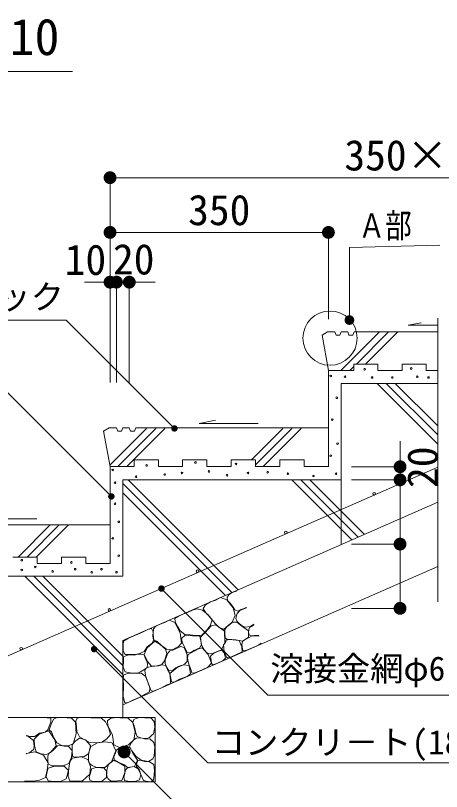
# Model space of a CAD drawing. Units: millimetres at full size, sheet at 1:20; some dimension numbers follow another scale. Extents: x 170 to 5646, y 2192 to 5926.
# Drawn here: x 3975 to 4638, y 2861 to 4069 of the extents above; entities that cross this region are included whole.
import ezdxf
from ezdxf.enums import TextEntityAlignment as Align

# ---------------------------------------------------------------- set-up
doc = ezdxf.new("R2010")
doc.units = ezdxf.units.MM
doc.header["$LTSCALE"] = 20
doc.linetypes.add('USER1', pattern=[50, 37.5, -12.5])
for name, color, linetype, lineweight in [('0_2', 7, 'Continuous', 13), ('_0-0_', 7, 'Continuous', 13), ('ハッチ', 4, 'Continuous', 13), ('寸法', 1, 'Continuous', 13), ('本体', 7, 'Continuous', 13)]:
    doc.layers.add(name, color=color, linetype=linetype, lineweight=lineweight)
doc.styles.add('ＭＳ ゴシック', font='')
doc.styles.get('ＭＳ ゴシック').set_extended_font_data('MS Gothic')

# ---------------------------------------------------------------- blocks, each defined once
blk = doc.blocks.new('filled_dot')
at = {"color": 0, "linetype": 'Continuous', "lineweight": -2, "const_width": 1.25}
blk.add_lwpolyline([(-0.625, 0, 1), (0.625, 0, 1)], format="xyb", close=True, dxfattribs=at)

msp = doc.modelspace()

# ---------------------------------------------------------------- linework, layer by layer
at = {"layer": '0_2', "color": 1}
for points in [[(4222.35, 3426.42), (4215.28, 3433.49), (4054.01, 3594.76), (3410.09, 3594.76)], [(4124.19, 3320.59), (4117.11, 3327.66), (3952.65, 3492.12), (3452.65, 3492.12)], [(4202.16, 3177.11), (4209.23, 3170.04), (4367.82, 3011.46), (4896.67, 3011.46)]]:
    msp.add_lwpolyline(points, dxfattribs=at)
at = {"layer": '_0-0_', "color": 4}
for p, q in [((4122.17, 3815.57), (4122.17, 3704.67)), ((4122.17, 3604.42), (4122.17, 3654.05)), ((4152.17, 3604.42), (4152.17, 3654.05))]:
    msp.add_line(p, q, dxfattribs=at)
at = {"layer": 'ハッチ'}
for p, q in [((4481.37, 3516.52), (4541.18, 3576.33)), ((4505.56, 3526.57), (4555.32, 3576.33)), ((4537.89, 3496.33), (4632.19, 3402.03)), ((4552.03, 3496.33), (4632.19, 3416.17)), ((4566.17, 3496.33), (4632.19, 3430.31)), ((4121.83, 3369.12), (4179.05, 3426.33)), ((4134.12, 3367.26), (4193.19, 3426.33)), ((4342.11, 3377.26), (4391.18, 3426.33)), ((4348.53, 3369.54), (4405.32, 3426.33)), ((4150.49, 3346.33), (4321.68, 3175.14)), ((4405.05, 3346.33), (4498.59, 3252.79)), ((4419.19, 3346.33), (4508.42, 3257.1)), ((4433.33, 3346.33), (4518.24, 3261.42)), ((4142.17, 3340.5), (4311.85, 3170.82)), ((4142.17, 3326.36), (4302.02, 3166.51)), ((3979, 3226.28), (4029.05, 3276.33)), ((3993.14, 3226.28), (4043.19, 3276.33)), ((3989.36, 3196.33), (4142.17, 3043.52)), ((4003.5, 3196.33), (4142.17, 3057.66)), ((4017.64, 3196.33), (4142.17, 3071.8))]:
    msp.add_line(p, q, dxfattribs=at)
at = {"layer": 'ハッチ', "linetype": 'USER1'}
for p, q in [((4519.65, 3526.52), (4569.46, 3576.33)), ((4148.26, 3367.26), (4207.33, 3426.33)), ((4360.39, 3367.26), (4419.46, 3426.33)), ((4007.28, 3226.28), (4057.33, 3276.33))]:
    msp.add_line(p, q, dxfattribs=at)
at = {"layer": 'ハッチ', "color": 7}
msp.add_line((4192.17, 2976.33), (4192.17, 2876.33), dxfattribs=at)
at = {"layer": 'ハッチ'}
for points in [[(4271.03, 3139.15), (4267.18, 3146.17), (4270.86, 3151.8), (4278.42, 3156.25), (4286.94, 3158.96), (4294.13, 3163.25), (4304.08, 3159.68), (4313.94, 3147.35), (4316.67, 3135.48), (4312.33, 3124.82), (4299.34, 3113.71), (4292.16, 3116.7), (4286.16, 3122.52), (4275.05, 3135.85)], [(4225.4, 3121.81), (4223.34, 3125.83), (4223.21, 3130.43), (4227.97, 3133.92), (4235.29, 3137.18), (4242.81, 3139.98), (4250.36, 3143.34), (4257.76, 3145.81), (4265.95, 3143.43), (4274.93, 3136.19), (4281.09, 3128.52), (4278.09, 3119.24), (4272.35, 3111.68), (4264.95, 3104.84), (4255.77, 3104.1), (4246.85, 3105.06), (4238.58, 3105.76), (4231.33, 3111.58), (4227.8, 3117.67)], [(4228.89, 3086.92), (4219.78, 3082.29), (4209.92, 3082.99), (4202.1, 3088.42), (4194.99, 3095.11), (4190.38, 3096.87), (4189.49, 3106.02), (4189.75, 3114.72), (4193.18, 3118.47), (4199.96, 3121.81), (4208.43, 3124.94), (4214.15, 3127.81), (4223.24, 3124.54), (4231.49, 3108.18), (4233.5, 3092.22)], [(4277.06, 3075.66), (4272.94, 3077.02), (4268.72, 3081.55), (4265.55, 3086.84), (4263.89, 3091.81), (4263.45, 3097.05), (4263, 3101.74), (4270.16, 3108.93), (4279.39, 3119.29), (4286.58, 3120.72), (4300.49, 3110.75), (4300.94, 3093.29), (4295.72, 3081.72), (4282.63, 3076.73)], [(4323.77, 3096.18), (4317.83, 3097.19), (4311.64, 3098.02), (4304.69, 3097.73), (4301.57, 3100.29), (4301.04, 3107.86), (4300.58, 3113.49), (4304.5, 3117.9), (4308.44, 3121.11), (4313.01, 3125.1), (4319.57, 3124.61), (4326.91, 3119.09), (4337.85, 3111.52), (4337.79, 3101.25), (4328.24, 3095.28)], [(4181.21, 3113.53), (4186.6, 3115.1), (4189.2, 3109.9), (4189, 3102.89), (4189.85, 3096.62), (4187.49, 3091.97), (4179.89, 3086.65), (4175.24, 3079.05), (4168.54, 3076.06), (4161.85, 3074.69), (4154.54, 3074.56), (4145.47, 3074.69), (4142.34, 3080.04), (4142.36, 3088.88), (4143.03, 3095.43), (4150.81, 3099.72), (4161.9, 3104.66), (4172.63, 3109.16)], [(4261.76, 3084.71), (4252.35, 3080.82), (4247.77, 3077.7), (4242.32, 3077.35), (4238.9, 3084.32), (4237.12, 3088.33), (4235.12, 3092.23), (4233.43, 3099.52), (4238.87, 3104.54), (4250.3, 3103.69), (4261.83, 3102.97), (4264.37, 3090.6)], [(4210.7, 3075.87), (4207.18, 3064.48), (4202.64, 3058.96), (4195, 3056.83), (4186.65, 3056.29), (4180.21, 3063.6), (4175.11, 3074.47), (4179.92, 3084.99), (4191.74, 3095.3), (4200.15, 3090.11), (4208.33, 3082.79)], [(4316.85, 3073.62), (4308.87, 3069.66), (4305.2, 3069.43), (4303.19, 3070.47), (4301.63, 3074.31), (4299.96, 3078.59), (4299.07, 3084.88), (4298.98, 3089.38), (4301.71, 3093.46), (4302.93, 3096.63), (4308.65, 3097.75), (4322.95, 3096.23), (4327.5, 3086.55), (4327.82, 3078.5)], [(4238.35, 3059.76), (4235.08, 3058.14), (4229.21, 3056.27), (4224.73, 3053.67), (4219.44, 3049.65), (4213.34, 3050.1), (4210.52, 3054.53), (4208.04, 3060.59), (4208.01, 3065.85), (4210.09, 3071.43), (4211.88, 3076.82), (4215.13, 3079.98), (4219.95, 3081.37), (4226.85, 3084.35), (4232.25, 3086.97), (4237.78, 3085.49), (4242.44, 3074.23), (4242.41, 3063.88)], [(4259.69, 3048.32), (4252.39, 3045.37), (4249.68, 3045.95), (4247.2, 3052.81), (4245.46, 3058), (4243.1, 3065.2), (4242.63, 3070.1), (4243.52, 3074.48), (4258.62, 3083.09), (4265.45, 3085.01), (4275.15, 3074.35), (4279.88, 3060.93), (4274.12, 3054.8)], [(4288.32, 3060.55), (4282.34, 3058.42), (4280.12, 3060.71), (4279.44, 3065.12), (4278.4, 3071.73), (4283.74, 3076.82), (4290.98, 3079.5), (4296, 3081.12), (4299.85, 3077.18), (4302.09, 3069.07), (4298, 3065.06)], [(4151.91, 3073.86), (4160.24, 3073.64), (4164.97, 3075.03), (4170.47, 3075.23), (4175.17, 3073.92), (4177.46, 3067.88), (4179.71, 3063.06), (4180.63, 3057.96), (4179.18, 3053.74), (4175.01, 3050.42), (4165.88, 3045.57), (4156.2, 3045.6), (4145.8, 3047.81), (4142.84, 3054.7), (4143.31, 3064), (4142.95, 3070.84), (4147.91, 3072.72)], [(4176.32, 3049.04), (4177.64, 3052.84), (4182.05, 3054.87), (4186.78, 3056.05), (4197.44, 3057), (4203.03, 3058.49), (4208.41, 3057.38), (4211.8, 3051.43), (4214.45, 3046.03), (4215.65, 3040.58), (4216.51, 3032.67), (4215.66, 3029.05), (4210.76, 3027.19), (4201.38, 3022.29), (4189.63, 3017.56), (4186.34, 3018.15), (4182.91, 3026.15), (4177.97, 3039.12)], [(4230.42, 3036.19), (4221.81, 3031.36), (4217.72, 3031.83), (4216.16, 3039.77), (4215.08, 3044.96), (4226.69, 3054.43), (4236.37, 3058.49), (4245.13, 3057.61), (4247.47, 3044.39), (4242.14, 3040.54)], [(4142.59, 3035.55), (4142.93, 3042.39), (4149.03, 3045.11), (4155.33, 3045.49), (4163, 3044.93), (4170.63, 3045.36), (4177.95, 3040.3), (4180.93, 3031.27), (4184.06, 3022.41), (4183.55, 3016.46), (4176.79, 3012.74), (4167.58, 3007.84), (4157.86, 3003.7), (4150.17, 2999.99), (4145.29, 2999.5), (4142.59, 3009.13), (4143.01, 3026.18)], [(4069.36, 2966.46), (4069.11, 2970.97), (4070.86, 2975.22), (4076.62, 2976.48), (4084.63, 2976.48), (4092.65, 2975.98), (4100.91, 2975.98), (4108.68, 2975.22), (4115.19, 2969.72), (4120.45, 2959.45), (4122.95, 2949.94), (4116.44, 2942.68), (4109.18, 2938.18), (4099.66, 2936.93), (4089.89, 2937.93), (4082.13, 2942.43), (4074.87, 2946.44), (4070.61, 2954.7), (4069.86, 2961.71)], [(4118.93, 2963.59), (4118.27, 2971.56), (4123.92, 2975.21), (4132.89, 2976.54), (4141.53, 2975.21), (4149.83, 2976.21), (4157.47, 2968.9), (4161.46, 2953.63), (4159.14, 2941.67), (4150.83, 2933.7), (4136.87, 2929.72), (4127.9, 2933.7), (4125.91, 2948.98), (4121.26, 2958.94)], [(4183.39, 2945.42), (4179.28, 2943.81), (4174.73, 2943.95), (4169.73, 2944.83), (4164.59, 2946.89), (4162.24, 2952.32), (4161.07, 2957.16), (4159.6, 2963.62), (4157.55, 2968.61), (4159.31, 2973.31), (4163.86, 2975.65), (4169.59, 2976.68), (4176.34, 2976.09), (4185.74, 2976.09), (4190.88, 2970.08), (4191.91, 2961.42), (4189.85, 2951.29), (4187.21, 2948.8)], [(4035.2, 2928.69), (4029.39, 2922.01), (4023, 2918.81), (4015.15, 2919.98), (4007.3, 2922.88), (4004.39, 2932.18), (4003.81, 2942.64), (4011.66, 2950.77), (4027.06, 2955.71), (4036.37, 2941.47), (4038.4, 2932.47)], [(4082.02, 2915.72), (4074.47, 2915.23), (4067.89, 2914.99), (4063.51, 2915.96), (4063.26, 2925.21), (4063.26, 2929.6), (4063.02, 2933.98), (4067.4, 2939.09), (4074.47, 2944.45), (4084.21, 2941.52), (4092, 2932.76), (4089.08, 2920.59)], [(4094.59, 2901.78), (4090.12, 2905.01), (4088.38, 2909.73), (4088.63, 2916.68), (4089.13, 2921.89), (4090.87, 2926.86), (4092.36, 2931.33), (4102.54, 2937.04), (4114.71, 2938.77), (4125.39, 2937.04), (4131.36, 2924.62), (4124.4, 2907.24), (4114.22, 2898.8), (4100.06, 2899.05)], [(4154.29, 2927.94), (4152.42, 2932.11), (4155.34, 2937.73), (4158.88, 2941.07), (4162.84, 2944.4), (4170.14, 2944.82), (4177.85, 2942.94), (4184.11, 2943.15), (4190.15, 2937.73), (4191.82, 2930.86), (4191.4, 2923.56), (4190.78, 2916.9), (4188.9, 2912.31), (4181.81, 2908.14), (4170.35, 2909.81), (4162.63, 2915.85), (4155.96, 2924.81)], [(4052.76, 2903), (4048.72, 2901.07), (4042.55, 2901.27), (4037.55, 2901.46), (4031.38, 2901.46), (4025.99, 2904.35), (4025.22, 2909.54), (4025.41, 2916.09), (4027.53, 2920.9), (4032.35, 2924.56), (4036.78, 2928.99), (4040.63, 2932.45), (4045.25, 2932.84), (4050.64, 2932.07), (4057.19, 2931.87), (4063.16, 2925.14), (4062.39, 2914.55), (4058.15, 2905.12)], [(4144.42, 2902.68), (4138.4, 2905.36), (4134.61, 2906.92), (4128.82, 2910.71), (4128.15, 2915.39), (4130.6, 2921.63), (4132.38, 2925.64), (4136.84, 2929.2), (4141.75, 2930.54), (4147.55, 2932.33), (4153.34, 2929.2), (4157.8, 2921.18), (4164.72, 2909.81), (4160.48, 2900.45), (4149.33, 2898.89)], [(4065.35, 2877.36), (4059.64, 2877.88), (4057.04, 2884.63), (4057.56, 2891.9), (4058.08, 2897.35), (4058.86, 2904.89), (4060.42, 2909.56), (4063.01, 2913.2), (4077.05, 2915.01), (4087.44, 2911.12), (4091.86, 2900.21), (4090.82, 2888.26), (4079.38, 2878.14)], [(4035.07, 2877.05), (4025.6, 2877.95), (4022.67, 2884.49), (4024.48, 2892.38), (4025.6, 2897.56), (4035.98, 2900.94), (4050.86, 2900.71), (4057.62, 2893.73), (4053.79, 2880.88), (4046.12, 2877.5)], [(4096.08, 2876.96), (4090.87, 2878.69), (4089.87, 2883.41), (4091.61, 2889.87), (4093.35, 2896.32), (4100.31, 2898.8), (4108.01, 2898.31), (4112.73, 2898.31), (4116.95, 2892.35), (4116.7, 2882.91), (4108.75, 2876.96)], [(4126.55, 2877.45), (4123.05, 2877.67), (4119.12, 2881.17), (4117.37, 2884.88), (4116.72, 2889.46), (4116.94, 2894.04), (4118.68, 2900.16), (4120.43, 2904.3), (4124.58, 2906.92), (4126.98, 2909.33), (4132.66, 2908.02), (4145.11, 2900.81), (4145.33, 2890.12), (4140.74, 2878.55)], [(4149.7, 2877.27), (4144.7, 2878.52), (4143.86, 2883.73), (4145.11, 2889.14), (4145.74, 2894.14), (4148.86, 2897.69), (4154.08, 2898.94), (4159.5, 2899.98), (4166.17, 2896.64), (4169.92, 2887.68), (4168.04, 2879.56), (4160.54, 2876.85)], [(4163.54, 2904.03), (4165.37, 2909.31), (4169.03, 2909.92), (4175.94, 2908.09), (4183.67, 2907.48), (4190.58, 2903.42), (4191.6, 2894.27), (4190.99, 2886.75), (4189.97, 2879.44), (4186.11, 2876.39), (4178.18, 2877.61), (4174.32, 2878.42), (4170.05, 2887.97), (4167.4, 2895.29), (4163.34, 2900.37)]]:
    msp.add_lwpolyline(points, close=True, dxfattribs=at)
for points in [[(4326.34, 3120.08), (4323.24, 3122.74), (4319.8, 3125.68), (4318.1, 3130.46), (4318.75, 3135.22), (4320.03, 3138.57), (4324.34, 3143.25), (4334.7, 3147.14)], [(4346.05, 3121.65), (4341.03, 3117.89), (4331.96, 3117.04), (4326.34, 3120.08)], [(4353.78, 3104.29), (4351.26, 3104.23), (4346.71, 3103.94), (4342.01, 3103.58), (4338.96, 3104.99), (4337.87, 3109.01), (4338.12, 3113.11), (4338.99, 3116.61), (4342.25, 3118.23), (4346.04, 3120.62), (4346.38, 3120.92)], [(4357.29, 3092.06), (4353.04, 3089.25), (4335.07, 3081.22), (4329.56, 3080.07), (4328.34, 3082.75), (4327.45, 3090.33), (4328.22, 3094.83), (4331.14, 3096.82), (4337.76, 3100.64), (4343.35, 3103.65), (4351.79, 3103.77), (4354.27, 3103.18)], [(4024.42, 2976.01), (4029.99, 2975.25), (4030.24, 2969.44), (4027.21, 2963.11), (4025.43, 2957.05), (4021.39, 2953.76), (4012.28, 2951.99), (4004.94, 2946.93), (3997.61, 2946.93), (3991.81, 2948.56)], [(4058.75, 2933.05), (4048.28, 2932.18), (4039.56, 2936.83), (4034.62, 2944.96), (4030.84, 2953.97), (4027.36, 2957.45), (4030.26, 2966.17), (4034.04, 2974.01), (4038.69, 2976.05), (4046.25, 2976.34), (4055.26, 2975.76), (4061.65, 2976.05), (4068.63, 2969.36), (4069.5, 2951.06), (4064.85, 2935.66), (4058.49, 2932.7)], [(3991.81, 2947.8), (3993.54, 2947.7), (4002.92, 2940.51), (4003.86, 2932.07)], [(3991.81, 2920.16), (3991.92, 2920.21), (4005, 2922.82), (4018.37, 2917.88), (4025.93, 2905.97), (4024.48, 2894.64), (4021.57, 2883.31), (4012.27, 2878.96), (4003.26, 2877.21), (3989.02, 2877.21)], [(4003.86, 2932.07), (4003.55, 2927.07), (3999.17, 2923.32), (3994.48, 2920.82), (3991.81, 2920.18)]]:
    msp.add_lwpolyline(points, dxfattribs=at)
for centre in [(4518.41, 3518.57), (4590.97, 3519.74), (4465.75, 3508.04), (4487.98, 3506.87), (4530.11, 3505.7), (4561.71, 3505.7), (4600.33, 3506.87), (4617.88, 3505.7), (4475.11, 3474.1), (4468.09, 3440.16), (4476.28, 3402.72), (4465.75, 3383.99), (4179.04, 3368.78), (4255.1, 3373.46), (4318.3, 3371.12), (4126.37, 3361.76), (4234.04, 3357.08), (4276.17, 3359.42), (4337.02, 3357.08), (4367.45, 3358.25), (4162.65, 3351.22), (4207.12, 3354.73), (4304.25, 3353.56), (4399.04, 3355.9), (4438.83, 3352.39), (4473.94, 3355.9), (4129.88, 3341.86), (4129.88, 3309.09), (4135.74, 3281.01), (4126.37, 3255.26), (4135.74, 3228.35), (3984.77, 3221.32), (4062.01, 3217.81), (3984.77, 3206.11), (4005.84, 3210.79), (4032.75, 3203.77), (4067.86, 3207.28), (4093.61, 3202.6), (4108.82, 3207.28), (4132.22, 3202.6)]:
    msp.add_circle(centre, 1.25, dxfattribs=at)
at = {"layer": '寸法', "color": 3}
msp.add_line((3573.76, 3981.91), (4063.75, 3981.91), dxfattribs=at)
at = {"layer": '寸法'}
for p, q in [((4122.17, 3816.64), (5142.17, 3816.64)), ((4122.17, 3497.83), (4122.17, 3816.64)), ((4122.17, 3731.5), (4462.09, 3731.5)), ((4122.17, 3497.83), (4122.17, 3731.5)), ((4462.09, 3596.52), (4462.09, 3731.5)), ((4082.17, 3654.05), (4172.17, 3654.05)), ((4092.17, 3654.05), (4192.17, 3654.05)), ((4122.17, 3497.83), (4122.17, 3654.05)), ((4132.17, 3497.83), (4132.17, 3654.05)), ((4132.17, 3497.83), (4132.17, 3654.05)), ((4152.17, 3497.83), (4152.17, 3654.05)), ((4573.61, 3406.75), (4573.61, 3306.33)), ((4518, 3366.75), (4573.61, 3366.75)), ((4573.61, 3366.75), (4573.61, 3346.33)), ((4518, 3346.33), (4573.61, 3346.33)), ((4518, 3346.33), (4573.61, 3346.33)), ((4573.61, 3346.33), (4573.61, 3246.33)), ((4518, 3246.33), (4573.61, 3246.33)), ((4518, 3246.33), (4573.61, 3246.33)), ((4573.61, 3246.33), (4573.61, 3146.33)), ((4518, 3146.33), (4573.61, 3146.33))]:
    msp.add_line(p, q, dxfattribs=at)
for points in [[(4494.76, 3595.07), (4494.76, 3610.07), (4494.76, 3708.19), (4635.66, 3711.64)], [(4097.35, 3082.98), (4104.42, 3075.9), (4274.51, 2905.81), (4840.8, 2905.81)]]:
    msp.add_lwpolyline(points, dxfattribs=at)
at = {"layer": '本体'}
for p, q in [((4586.09, 3587.17), (4606.37, 3590.86)), ((4632.19, 3587.17), (4586.09, 3587.17)), ((4632.19, 3598.26), (4632.19, 3156.25)), ((4452.09, 3571.52), (4460.75, 3576.52)), ((4460.75, 3576.52), (4472.09, 3576.52)), ((4472.09, 3576.52), (4474.09, 3571.52)), ((4482.09, 3576.52), (4480.09, 3571.52)), ((4482.09, 3576.52), (4492.09, 3576.52)), ((4492.09, 3576.52), (4494.09, 3571.52)), ((4502.09, 3576.52), (4500.09, 3571.52)), ((4502.09, 3576.52), (4632.19, 3576.52)), ((4452.09, 3571.52), (4462.09, 3516.52)), ((4474.09, 3571.52), (4480.09, 3571.52)), ((4494.09, 3571.52), (4500.09, 3571.52)), ((4462.09, 3516.52), (4501.57, 3516.52)), ((4462.17, 3367.26), (4462.17, 3516.52)), ((4495.51, 3516.52), (4501.57, 3522.58)), ((4501.57, 3526.52), (4538.84, 3526.52)), ((4501.57, 3526.52), (4501.57, 3516.52)), ((4538.84, 3526.52), (4538.84, 3516.52)), ((4538.84, 3516.52), (4576.62, 3516.52)), ((4576.62, 3526.52), (4614.39, 3526.52)), ((4576.62, 3526.52), (4576.62, 3516.52)), ((4614.39, 3526.52), (4614.39, 3516.52)), ((4614.39, 3516.52), (4632.19, 3516.52)), ((4482.17, 3346.33), (4482.17, 3496.33)), ((4482.17, 3496.33), (4632.19, 3496.33)), ((4260.66, 3433.9), (4286.47, 3439.44)), ((4260.66, 3433.9), (4352.85, 3433.9)), ((4112.17, 3422.26), (4120.83, 3427.26)), ((4112.17, 3422.26), (4122.17, 3367.26)), ((4120.83, 3427.26), (4132.17, 3427.26)), ((4132.17, 3427.26), (4134.17, 3422.26)), ((4134.17, 3422.26), (4140.17, 3422.26)), ((4142.17, 3427.26), (4140.17, 3422.26)), ((4142.17, 3427.26), (4152.17, 3427.26)), ((4152.17, 3427.26), (4154.17, 3422.26)), ((4154.17, 3422.26), (4160.17, 3422.26)), ((4162.17, 3427.26), (4160.17, 3422.26)), ((4162.16, 3427.23), (4462.17, 3427.23)), ((4462.17, 3367.26), (4462.17, 3426.33)), ((4159.65, 3377.26), (4197.42, 3377.26)), ((4159.65, 3377.26), (4159.65, 3367.26)), ((4197.42, 3377.26), (4197.42, 3367.37)), ((4235.2, 3377.26), (4272.98, 3377.26)), ((4235.2, 3377.26), (4235.2, 3367.26)), ((4272.98, 3377.26), (4272.98, 3367.26)), ((4310.76, 3377.26), (4348.53, 3377.26)), ((4310.76, 3377.26), (4310.76, 3367.26)), ((4348.53, 3377.26), (4348.53, 3367.26)), ((4386.31, 3377.26), (4424.09, 3377.26)), ((4386.31, 3377.26), (4386.31, 3367.26)), ((4424.09, 3377.26), (4424.09, 3367.26)), ((4122.17, 3216.33), (4122.17, 3367.26)), ((4122.17, 3367.26), (4159.65, 3367.26)), ((4197.42, 3367.23), (4235.2, 3367.23)), ((4272.98, 3367.23), (4310.76, 3367.23)), ((4348.53, 3367.23), (4386.31, 3367.23)), ((4424.09, 3367.26), (4462.17, 3367.26)), ((4498, 3366.75), (4541.1, 3366.75)), ((4142.17, 3346.33), (4482.17, 3346.33)), ((4142.17, 3196.4), (4142.17, 3346.33)), ((4498, 3346.33), (4541.1, 3346.33)), ((4632.19, 3311.43), (4142.17, 3096.35)), ((3904.79, 3285.54), (4008.05, 3285.54)), ((3822.17, 3276.28), (4122.17, 3276.28)), ((4122.17, 3216.33), (4122.17, 3256.73)), ((4122.17, 3216.39), (4122.17, 3249.23)), ((4498, 3246.33), (4541.1, 3246.33)), ((3971.06, 3226.28), (4008.84, 3226.28)), ((4008.84, 3226.28), (4008.84, 3216.28)), ((4046.61, 3226.28), (4084.39, 3226.28)), ((4046.61, 3226.28), (4046.61, 3216.28)), ((4084.39, 3226.28), (4084.39, 3216.28)), ((4008.84, 3216.28), (4046.61, 3216.28)), ((4084.39, 3216.28), (4122.17, 3216.28)), ((4142.17, 2996.35), (4632.19, 3211.43)), ((3802.17, 3196.33), (4142.17, 3196.33)), ((4498, 3146.33), (4541.1, 3146.33)), ((4142.17, 2976.33), (4142.17, 3096.35)), ((3752.17, 2976.33), (4192.17, 2976.33)), ((3752.17, 2876.33), (4192.17, 2876.33))]:
    msp.add_line(p, q, dxfattribs=at)
at = {"layer": '本体', "color": 4}
msp.add_line((4632.19, 3366.03), (3847.21, 3021.49), dxfattribs=at)
at = {"layer": '本体', "color": 4, "linetype": 'USER1'}
msp.add_line((4482.17, 3346.33), (4482.17, 3245.58), dxfattribs=at)
at = {"layer": '本体'}
msp.add_lwpolyline([(4334.32, 3147.99), (4331.13, 3146.07), (4325.74, 3144.43), (4321.12, 3141.73), (4316.21, 3143.98), (4312.62, 3149.75), (4308.66, 3155.05), (4304.75, 3158.77), (4304.45, 3163.78), (4307.65, 3167.78), (4312.46, 3171.04), (4318.86, 3173.25)], dxfattribs=at)
at = {"layer": '本体', "color": 1}
msp.add_lwpolyline([(4144.08, 2922.89), (4158.23, 2908.74), (4275.85, 2791.12), (4906.93, 2789.66)], dxfattribs=at)
at = {"layer": '本体'}
for centre, radius in [((4464.67, 3566.93), 42.2), ((4533.17, 3324.75), 2), ((4395.82, 3264.47), 2), ((4258.46, 3204.18), 2), ((4121.11, 3143.89), 2), ((3983.76, 3083.61), 2)]:
    msp.add_circle(centre, radius, dxfattribs=at)

# ---------------------------------------------------------------- block references
at = {"layer": '0_2', "color": 1, "xscale": 4, "yscale": 4}
for p, rotation in [((4222.35, 3426.42), 135), ((4124.19, 3320.59), 135), ((4202.16, 3177.11), 315)]:
    msp.add_blockref('filled_dot', p, dxfattribs=dict(at, rotation=rotation))
at = {"layer": '寸法', "xscale": 8, "yscale": 8}
for p in [(4122.17, 3816.64), (4122.17, 3731.5), (4132.17, 3654.05), (4152.17, 3654.05)]:
    msp.add_blockref('filled_dot', p, dxfattribs=at)
at = {"layer": '寸法'}
for p, xscale, yscale, rotation in [((4462.09, 3731.5), 8, 8, 180), ((4122.17, 3654.05), 8, 8, 180), ((4132.17, 3654.05), 8, 8, 180), ((4494.76, 3595.07), 6, 6, 90), ((4573.61, 3366.75), 8, 8, 90), ((4573.61, 3346.33), 8, 8, 270), ((4573.61, 3346.33), 8, 8, 270), ((4573.61, 3246.33), 8, 8, 90), ((4573.61, 3246.33), 8, 8, 270), ((4573.61, 3146.33), 8, 8, 90), ((4097.35, 3082.98), 4, 4, 315)]:
    msp.add_blockref('filled_dot', p, dxfattribs=dict(at, xscale=xscale, yscale=yscale, rotation=rotation))
at = {"layer": '本体', "color": 1, "xscale": 8, "yscale": 8, "rotation": 315}
msp.add_blockref('filled_dot', (4144.08, 2922.89), dxfattribs=at)

# ---------------------------------------------------------------- texts
at = {"layer": '_0-0_', "color": 3, "style": 'ＭＳ ゴシック', "width": 0.8}
msp.add_text('Ａ部', height=37.98, dxfattribs=at).set_placement((4508.89, 3711.68), align=Align.BOTTOM_LEFT)
at = {"layer": '寸法', "color": 3, "style": 'ＭＳ ゴシック'}
for s, height, p in [('平面図\u30001/10', 56.96, (3577.63, 3990.36)), ('コンクリ－ト階段ブロック', 37.98, (3428.76, 3600.82)), ('溶接金網φ6 150×150', 37.98, (4371.62, 3022.21)), ('コンクリ－ト(18-8-25)', 37.98, (4280.51, 2907.53))]:
    msp.add_text(s, height=height, dxfattribs=at).set_placement(p, align=Align.BOTTOM_LEFT)
at = {"layer": '寸法', "style": 'ＭＳ ゴシック'}
for s, p in [('350×N+10', (4632.17, 3851.64)), ('350', (4292.13, 3766.5)), ('10', (4083.9, 3689.05)), ('20', (4159.01, 3689.78))]:
    msp.add_text(s, height=47.47, dxfattribs=at).set_placement(p, align=Align.MIDDLE_CENTER)
msp.add_text('20', height=47.47, rotation=90, dxfattribs=at).set_placement((4608.52, 3366.03), align=Align.MIDDLE_CENTER)

doc.saveas('drawing.dxf')
